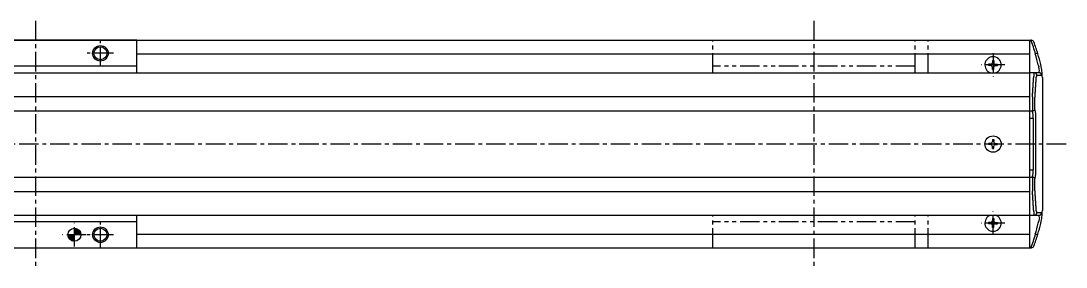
# Model space of a CAD drawing. Extents: x -693 to 100, y 35 to 506.
# Drawn here: x -303 to 99.7, y 410.8 to 505.8 of the extents above; entities that cross this region are included whole.
import ezdxf

# ---------------------------------------------------------------- set-up
doc = ezdxf.new("R2010")
doc.units = 0
doc.linetypes.add('CENTER', pattern=[12, 7.5, -1.5, 1.5, -1.5])
doc.linetypes.add('PHANTOM', pattern=[15, 7.5, -1.5, 1.5, -1.5, 1.5, -1.5])
doc.layers.get('0').update_dxf_attribs({"linetype": 'CONTINUOUS'})
doc.layers.add('CENTER', color=1, linetype='CENTER')

# ---------------------------------------------------------------- blocks, each defined once
blk = doc.blocks.new('*X3')
at = {"color": 0}
for p, q in [((-284.92, 423.26), (-284.92, 423.26)), ((-284.91, 423.04), (-284.69, 423.26)), ((-284.89, 422.85), (-284.47, 423.26)), ((-284.85, 422.66), (-284.25, 423.26)), ((-284.8, 422.49), (-284.02, 423.26)), ((-284.74, 422.32), (-283.8, 423.26)), ((-284.67, 422.17), (-283.58, 423.26)), ((-284.59, 422.02), (-283.35, 423.26)), ((-284.51, 421.88), (-283.13, 423.26)), ((-284.42, 421.75), (-282.9, 423.26)), ((-284.32, 421.63), (-282.68, 423.26)), ((-284.21, 421.51), (-282.46, 423.26)), ((-284.09, 421.4), (-282.42, 423.08)), ((-282.42, 425.76), (-282.42, 425.76)), ((-282.42, 425.53), (-282.2, 425.75)), ((-282.42, 425.31), (-282.01, 425.73)), ((-282.42, 425.09), (-281.82, 425.69)), ((-282.42, 424.86), (-281.65, 425.64)), ((-282.42, 424.64), (-281.48, 425.58)), ((-282.42, 424.42), (-281.33, 425.51)), ((-282.42, 424.19), (-281.18, 425.43)), ((-282.42, 423.97), (-281.04, 425.35)), ((-282.42, 423.75), (-280.91, 425.26)), ((-282.42, 423.52), (-280.79, 425.16)), ((-282.42, 423.3), (-280.67, 425.05)), ((-282.23, 423.26), (-280.56, 424.94)), ((-282.01, 423.26), (-280.46, 424.81)), ((-281.79, 423.26), (-280.37, 424.69)), ((-281.56, 423.26), (-280.28, 424.55)), ((-281.34, 423.26), (-280.2, 424.41)), ((-281.12, 423.26), (-280.13, 424.25)), ((-280.89, 423.26), (-280.06, 424.09)), ((-280.67, 423.26), (-280.01, 423.92)), ((-280.45, 423.26), (-279.97, 423.74)), ((-280.22, 423.26), (-279.94, 423.55)), ((-280, 423.26), (-279.92, 423.34)), ((-283.97, 421.3), (-282.42, 422.85)), ((-283.84, 421.21), (-282.42, 422.63)), ((-283.71, 421.12), (-282.42, 422.4)), ((-283.56, 421.04), (-282.42, 422.18)), ((-283.41, 420.97), (-282.42, 421.96)), ((-283.25, 420.91), (-282.42, 421.73)), ((-283.08, 420.85), (-282.42, 421.51)), ((-282.9, 420.81), (-282.42, 421.29)), ((-282.71, 420.78), (-282.42, 421.06)), ((-282.5, 420.77), (-282.42, 420.84))]:
    blk.add_line(p, q, dxfattribs=at)

msp = doc.modelspace()

# ---------------------------------------------------------------- linework, layer by layer
at = {"color": 7, "linetype": 'CONTINUOUS'}
for p, q in [((-504.42, 498.26), (85.58, 498.26)), ((-258.42, 498.26), (-336.42, 498.26)), ((-258.42, 485.76), (-258.42, 498.26)), ((85.58, 498.26), (85.58, 418.26)), ((85.58, 498.26), (86.16, 498.26)), ((86.36, 498.26), (86.16, 498.26)), ((-258.42, 493.06), (85.58, 493.06)), ((87.97, 493.09), (87.82, 493.07)), ((-258.42, 488.26), (-336.42, 488.26)), ((69.83, 489.01), (69.83, 488.51)), ((70.58, 489.01), (69.83, 489.01)), ((70.58, 488.51), (69.83, 488.51)), ((71.33, 490.51), (71.33, 489.76)), ((71.33, 490.51), (71.83, 490.51)), ((71.33, 487.01), (71.33, 487.77)), ((71.83, 490.51), (71.83, 489.76)), ((71.83, 487.01), (71.83, 487.77)), ((72.57, 489.01), (73.33, 489.01)), ((72.57, 488.51), (73.33, 488.51)), ((73.33, 489.01), (73.33, 488.51)), ((88.97, 488.76), (89.18, 488.03)), ((90.16, 487.99), (89.94, 488.98)), ((-504.42, 485.76), (85.58, 485.76)), ((-258.42, 485.76), (85.58, 485.76)), ((71.33, 487.01), (71.83, 487.01)), ((89.25, 485.76), (85.58, 485.76)), ((88.41, 484.76), (90.24, 484.76)), ((90.48, 485.88), (90.48, 485.89)), ((90.58, 483.91), (90.58, 432.61)), ((-504.42, 476.53), (85.58, 476.53)), ((86.76, 476.51), (86.77, 476.51)), ((86.77, 476.51), (86.77, 471.02)), ((87.75, 471.6), (87.75, 476.34)), ((-504.42, 471), (85.58, 471)), ((85.58, 471.01), (86.66, 471.01)), ((85.58, 468.26), (87.09, 468.26)), ((86.77, 471.02), (86.66, 471.01)), ((87.09, 468.26), (87.09, 448.26)), ((88.08, 448.26), (88.08, 468.26)), ((71.33, 460.01), (71.33, 459.26)), ((71.33, 460.01), (71.83, 460.01)), ((71.83, 460.01), (71.83, 459.26)), ((69.83, 458.51), (69.83, 458.01)), ((70.58, 458.51), (69.83, 458.51)), ((70.58, 458.01), (69.83, 458.01)), ((71.33, 456.51), (71.33, 457.27)), ((71.33, 456.51), (71.83, 456.51)), ((71.83, 456.51), (71.83, 457.27)), ((72.57, 458.51), (73.33, 458.51)), ((72.57, 458.01), (73.33, 458.01)), ((73.33, 458.51), (73.33, 458.01)), ((85.58, 448.26), (87.09, 448.26)), ((-504.42, 445.53), (85.58, 445.53)), ((85.58, 445.51), (86.66, 445.51)), ((86.66, 445.51), (86.77, 445.51)), ((86.77, 445.51), (86.77, 440.01)), ((87.75, 440.19), (87.75, 444.92)), ((-504.42, 439.99), (85.58, 439.99)), ((86.77, 440.01), (86.76, 440.01)), ((90.24, 431.76), (88.41, 431.76)), ((-502.42, 430.76), (87.58, 430.76)), ((-258.42, 428.26), (-336.42, 428.26)), ((-258.42, 430.76), (85.58, 430.76)), ((-258.42, 418.26), (-258.42, 430.76)), ((69.83, 428.01), (69.83, 427.51)), ((70.58, 428.01), (69.83, 428.01)), ((70.58, 427.51), (69.83, 427.51)), ((71.33, 429.51), (71.33, 428.76)), ((71.33, 429.51), (71.83, 429.51)), ((71.83, 429.51), (71.83, 428.76)), ((72.57, 428.01), (73.33, 428.01)), ((72.57, 427.51), (73.33, 427.51)), ((73.33, 428.01), (73.33, 427.51)), ((85.58, 430.76), (89.25, 430.76)), ((88.97, 427.76), (89.18, 428.5)), ((89.94, 427.54), (90.16, 428.54)), ((90.48, 430.64), (90.48, 430.65)), ((-258.42, 423.46), (85.58, 423.46)), ((71.33, 426.01), (71.33, 426.77)), ((71.33, 426.01), (71.83, 426.01)), ((71.83, 426.01), (71.83, 426.77)), ((87.97, 423.44), (87.82, 423.46)), ((-504.42, 418.26), (85.58, 418.26)), ((-336.42, 418.26), (-258.42, 418.26)), ((85.58, 418.26), (86.16, 418.26)), ((86.16, 418.26), (86.36, 418.26))]:
    msp.add_line(p, q, dxfattribs=at)
at = {"color": 3, "linetype": 'PHANTOM'}
for p, q in [((-36.42, 485.76), (-36.42, 498.26)), ((41.58, 485.76), (41.58, 498.26)), ((46.58, 485.76), (46.58, 498.26)), ((41.58, 488.26), (-36.42, 488.26)), ((-36.42, 418.26), (-36.42, 430.76)), ((41.58, 428.26), (-36.42, 428.26)), ((41.58, 418.26), (41.58, 430.76)), ((46.58, 418.26), (46.58, 430.76))]:
    msp.add_line(p, q, dxfattribs=at)
at = {"color": 7, "linetype": 'CONTINUOUS'}
for points in [[(88.86, 493.09), (88.86, 493.09), (88.85, 493.11), (88.74, 493.17), (88.54, 493.18), (88.28, 493.15), (87.97, 493.09)], [(89.48, 486.57), (89.39, 487.13), (89.18, 488.03)], [(89.48, 429.96), (89.39, 429.4), (89.18, 428.5)], [(88.86, 423.44), (88.86, 423.44), (88.85, 423.42), (88.74, 423.36), (88.54, 423.35), (88.28, 423.38), (87.97, 423.44)]]:
    msp.add_lwpolyline(points, dxfattribs=at)
for points in [[(86.76, 476.51, 0), (86.76, 476.58, 0), (86.77, 476.64, 0), (86.77, 476.7, 0), (86.77, 476.76, 0), (86.78, 476.82, 0), (86.78, 476.89, 0), (86.79, 476.95, 0), (86.79, 477.01, 0), (86.79, 477.07, 0), (86.8, 477.13, 0), (86.8, 477.19, 0), (86.81, 477.26, 0), (86.81, 477.32, 0), (86.82, 477.38, 0), (86.82, 477.44, 0), (86.82, 477.5, 0), (86.83, 477.57, 0), (86.83, 477.63, 0), (86.84, 477.69, 0), (86.84, 477.75, 0), (86.84, 477.81, 0), (86.85, 477.88, 0), (86.85, 477.94, 0), (86.86, 478, 0), (86.86, 478.06, 0), (86.86, 478.12, 0), (86.87, 478.19, 0), (86.87, 478.25, 0), (86.88, 478.31, 0), (86.88, 478.37, 0), (86.89, 478.43, 0), (86.89, 478.5, 0), (86.89, 478.56, 0), (86.9, 478.62, 0), (86.9, 478.68, 0), (86.91, 478.74, 0), (86.91, 478.81, 0), (86.91, 478.87, 0), (86.92, 478.93, 0), (86.92, 478.99, 0), (86.93, 479.05, 0), (86.93, 479.12, 0), (86.94, 479.18, 0), (86.94, 479.24, 0), (86.94, 479.3, 0), (86.95, 479.36, 0), (86.95, 479.42, 0), (86.95, 479.49, 0), (86.96, 479.55, 0), (86.96, 479.61, 0), (86.97, 479.67, 0), (86.97, 479.74, 0), (86.97, 479.8, 0), (86.98, 479.86, 0), (86.98, 479.92, 0), (86.99, 479.98, 0), (86.99, 480.05, 0), (87, 480.11, 0), (87, 480.17, 0), (87, 480.23, 0), (87.01, 480.29, 0), (87.01, 480.36, 0), (87.01, 480.42, 0), (87.02, 480.48, 0), (87.02, 480.54, 0), (87.03, 480.6, 0), (87.03, 480.67, 0), (87.03, 480.73, 0), (87.04, 480.79, 0), (87.04, 480.85, 0), (87.05, 480.91, 0), (87.05, 480.98, 0), (87.06, 481.04, 0), (87.06, 481.1, 0), (87.06, 481.16, 0), (87.07, 481.22, 0), (87.07, 481.29, 0), (87.08, 481.35, 0), (87.08, 481.41, 0), (87.08, 481.47, 0), (87.09, 481.53, 0), (87.09, 481.59, 0), (87.09, 481.66, 0), (87.1, 481.72, 0), (87.1, 481.78, 0), (87.11, 481.84, 0), (87.11, 481.9, 0), (87.11, 481.97, 0), (87.12, 482.03, 0), (87.12, 482.09, 0), (87.13, 482.15, 0), (87.13, 482.21, 0), (87.13, 482.28, 0), (87.14, 482.34, 0), (87.14, 482.4, 0), (87.15, 482.46, 0), (87.15, 482.52, 0), (87.15, 482.59, 0), (87.16, 482.65, 0), (87.16, 482.71, 0), (87.16, 482.77, 0), (87.17, 482.83, 0), (87.17, 482.9, 0), (87.18, 482.96, 0), (87.18, 483.02, 0), (87.19, 483.08, 0), (87.19, 483.14, 0), (87.19, 483.21, 0), (87.2, 483.27, 0), (87.2, 483.33, 0), (87.2, 483.39, 0), (87.21, 483.45, 0), (87.21, 483.52, 0), (87.22, 483.58, 0), (87.22, 483.64, 0), (87.22, 483.7, 0), (87.23, 483.77, 0), (87.23, 483.83, 0), (87.24, 483.89, 0), (87.24, 483.95, 0), (87.24, 484.01, 0), (87.25, 484.08, 0), (87.25, 484.14, 0), (87.25, 484.2, 0), (87.26, 484.26, 0), (87.26, 484.32, 0), (87.27, 484.39, 0), (87.27, 484.45, 0)], [(87.75, 476.34, 0), (87.76, 476.4, 0), (87.76, 476.46, 0), (87.76, 476.52, 0), (87.77, 476.58, 0), (87.77, 476.64, 0), (87.78, 476.7, 0), (87.78, 476.76, 0), (87.78, 476.82, 0), (87.79, 476.88, 0), (87.79, 476.94, 0), (87.8, 477, 0), (87.8, 477.06, 0), (87.81, 477.13, 0), (87.81, 477.19, 0), (87.81, 477.25, 0), (87.82, 477.31, 0), (87.82, 477.37, 0), (87.83, 477.43, 0), (87.83, 477.49, 0), (87.83, 477.55, 0), (87.84, 477.61, 0), (87.84, 477.67, 0), (87.85, 477.73, 0), (87.85, 477.79, 0), (87.85, 477.85, 0), (87.86, 477.91, 0), (87.86, 477.97, 0), (87.87, 478.04, 0), (87.87, 478.1, 0), (87.87, 478.16, 0), (87.88, 478.22, 0), (87.88, 478.28, 0), (87.89, 478.34, 0), (87.89, 478.4, 0), (87.89, 478.46, 0), (87.9, 478.52, 0), (87.9, 478.58, 0), (87.91, 478.64, 0), (87.91, 478.7, 0), (87.91, 478.76, 0), (87.92, 478.82, 0), (87.92, 478.88, 0), (87.93, 478.94, 0), (87.93, 479.01, 0), (87.93, 479.07, 0), (87.94, 479.13, 0), (87.94, 479.19, 0), (87.95, 479.25, 0), (87.95, 479.31, 0), (87.95, 479.37, 0), (87.96, 479.43, 0), (87.96, 479.49, 0), (87.97, 479.55, 0), (87.97, 479.61, 0), (87.97, 479.67, 0), (87.98, 479.73, 0), (87.98, 479.8, 0), (87.99, 479.86, 0), (87.99, 479.92, 0), (87.99, 479.98, 0), (88, 480.04, 0), (88, 480.1, 0), (88, 480.16, 0), (88.01, 480.22, 0), (88.01, 480.28, 0), (88.02, 480.34, 0), (88.02, 480.4, 0), (88.03, 480.46, 0), (88.03, 480.52, 0), (88.03, 480.58, 0), (88.04, 480.64, 0), (88.04, 480.7, 0), (88.04, 480.77, 0), (88.05, 480.83, 0), (88.05, 480.89, 0), (88.06, 480.95, 0), (88.06, 481.01, 0), (88.06, 481.07, 0), (88.07, 481.13, 0), (88.07, 481.19, 0), (88.08, 481.25, 0), (88.08, 481.31, 0), (88.08, 481.37, 0), (88.09, 481.43, 0), (88.09, 481.49, 0), (88.09, 481.55, 0), (88.1, 481.62, 0), (88.1, 481.68, 0), (88.11, 481.74, 0), (88.11, 481.8, 0), (88.11, 481.86, 0), (88.12, 481.92, 0), (88.12, 481.98, 0), (88.13, 482.04, 0), (88.13, 482.1, 0), (88.13, 482.16, 0), (88.14, 482.22, 0), (88.14, 482.28, 0), (88.14, 482.35, 0), (88.15, 482.4, 0), (88.15, 482.47, 0), (88.16, 482.53, 0), (88.16, 482.59, 0), (88.16, 482.65, 0), (88.17, 482.71, 0), (88.17, 482.77, 0), (88.18, 482.83, 0), (88.18, 482.89, 0), (88.18, 482.95, 0), (88.19, 483.01, 0), (88.19, 483.07, 0), (88.19, 483.13, 0), (88.2, 483.19, 0), (88.2, 483.26, 0), (88.21, 483.32, 0), (88.21, 483.38, 0), (88.21, 483.44, 0), (88.22, 483.5, 0), (88.22, 483.56, 0), (88.23, 483.62, 0), (88.23, 483.68, 0), (88.23, 483.74, 0), (88.24, 483.8, 0), (88.24, 483.86, 0), (88.25, 483.92, 0), (88.25, 483.99, 0), (88.25, 484.05, 0), (88.26, 484.11, 0)], [(87.27, 432.08, 0), (87.27, 432.14, 0), (87.26, 432.2, 0), (87.26, 432.27, 0), (87.25, 432.33, 0), (87.25, 432.39, 0), (87.25, 432.45, 0), (87.24, 432.51, 0), (87.24, 432.58, 0), (87.24, 432.64, 0), (87.23, 432.7, 0), (87.23, 432.76, 0), (87.22, 432.82, 0), (87.22, 432.89, 0), (87.22, 432.95, 0), (87.21, 433.01, 0), (87.21, 433.07, 0), (87.2, 433.13, 0), (87.2, 433.2, 0), (87.2, 433.26, 0), (87.19, 433.32, 0), (87.19, 433.38, 0), (87.19, 433.44, 0), (87.18, 433.51, 0), (87.18, 433.57, 0), (87.17, 433.63, 0), (87.17, 433.69, 0), (87.16, 433.76, 0), (87.16, 433.82, 0), (87.16, 433.88, 0), (87.15, 433.94, 0), (87.15, 434, 0), (87.15, 434.07, 0), (87.14, 434.13, 0), (87.14, 434.19, 0), (87.13, 434.25, 0), (87.13, 434.31, 0), (87.13, 434.38, 0), (87.12, 434.44, 0), (87.12, 434.5, 0), (87.11, 434.56, 0), (87.11, 434.62, 0), (87.11, 434.69, 0), (87.1, 434.75, 0), (87.1, 434.81, 0), (87.09, 434.87, 0), (87.09, 434.93, 0), (87.09, 435, 0), (87.08, 435.06, 0), (87.08, 435.12, 0), (87.08, 435.18, 0), (87.07, 435.24, 0), (87.07, 435.31, 0), (87.06, 435.37, 0), (87.06, 435.43, 0), (87.06, 435.49, 0), (87.05, 435.55, 0), (87.05, 435.62, 0), (87.04, 435.68, 0), (87.04, 435.74, 0), (87.03, 435.8, 0), (87.03, 435.86, 0), (87.03, 435.93, 0), (87.02, 435.99, 0), (87.02, 436.05, 0), (87.01, 436.11, 0), (87.01, 436.17, 0), (87.01, 436.24, 0), (87, 436.3, 0), (87, 436.36, 0), (87, 436.42, 0), (86.99, 436.48, 0), (86.99, 436.55, 0), (86.98, 436.61, 0), (86.98, 436.67, 0), (86.97, 436.73, 0), (86.97, 436.79, 0), (86.97, 436.86, 0), (86.96, 436.92, 0), (86.96, 436.98, 0), (86.95, 437.04, 0), (86.95, 437.1, 0), (86.95, 437.17, 0), (86.94, 437.23, 0), (86.94, 437.29, 0), (86.94, 437.35, 0), (86.93, 437.41, 0), (86.93, 437.48, 0), (86.92, 437.54, 0), (86.92, 437.6, 0), (86.91, 437.66, 0), (86.91, 437.72, 0), (86.91, 437.79, 0), (86.9, 437.85, 0), (86.9, 437.91, 0), (86.89, 437.97, 0), (86.89, 438.03, 0), (86.89, 438.1, 0), (86.88, 438.16, 0), (86.88, 438.22, 0), (86.87, 438.28, 0), (86.87, 438.34, 0), (86.86, 438.4, 0), (86.86, 438.47, 0), (86.86, 438.53, 0), (86.85, 438.59, 0), (86.85, 438.65, 0), (86.84, 438.71, 0), (86.84, 438.78, 0), (86.84, 438.84, 0), (86.83, 438.9, 0), (86.83, 438.96, 0), (86.82, 439.02, 0), (86.82, 439.09, 0), (86.82, 439.15, 0), (86.81, 439.21, 0), (86.81, 439.27, 0), (86.8, 439.33, 0), (86.8, 439.39, 0), (86.79, 439.46, 0), (86.79, 439.52, 0), (86.79, 439.58, 0), (86.78, 439.64, 0), (86.78, 439.7, 0), (86.77, 439.77, 0), (86.77, 439.83, 0), (86.77, 439.89, 0), (86.76, 439.95, 0), (86.76, 440.01, 0)], [(88.26, 432.42, 0), (88.25, 432.48, 0), (88.25, 432.54, 0), (88.25, 432.61, 0), (88.24, 432.66, 0), (88.24, 432.73, 0), (88.23, 432.79, 0), (88.23, 432.85, 0), (88.23, 432.91, 0), (88.22, 432.97, 0), (88.22, 433.03, 0), (88.21, 433.09, 0), (88.21, 433.15, 0), (88.21, 433.21, 0), (88.2, 433.27, 0), (88.2, 433.33, 0), (88.19, 433.39, 0), (88.19, 433.45, 0), (88.19, 433.52, 0), (88.18, 433.58, 0), (88.18, 433.64, 0), (88.18, 433.7, 0), (88.17, 433.76, 0), (88.17, 433.82, 0), (88.16, 433.88, 0), (88.16, 433.94, 0), (88.16, 434, 0), (88.15, 434.06, 0), (88.15, 434.12, 0), (88.14, 434.18, 0), (88.14, 434.25, 0), (88.14, 434.31, 0), (88.13, 434.37, 0), (88.13, 434.43, 0), (88.13, 434.49, 0), (88.12, 434.55, 0), (88.12, 434.61, 0), (88.11, 434.67, 0), (88.11, 434.73, 0), (88.11, 434.79, 0), (88.1, 434.85, 0), (88.1, 434.91, 0), (88.09, 434.97, 0), (88.09, 435.03, 0), (88.09, 435.1, 0), (88.08, 435.16, 0), (88.08, 435.22, 0), (88.08, 435.28, 0), (88.07, 435.34, 0), (88.07, 435.4, 0), (88.06, 435.46, 0), (88.06, 435.52, 0), (88.06, 435.58, 0), (88.05, 435.64, 0), (88.05, 435.7, 0), (88.04, 435.76, 0), (88.04, 435.82, 0), (88.04, 435.88, 0), (88.03, 435.94, 0), (88.03, 436, 0), (88.03, 436.07, 0), (88.02, 436.13, 0), (88.02, 436.19, 0), (88.01, 436.25, 0), (88.01, 436.31, 0), (88, 436.37, 0), (88, 436.43, 0), (88, 436.49, 0), (87.99, 436.55, 0), (87.99, 436.61, 0), (87.99, 436.67, 0), (87.98, 436.73, 0), (87.98, 436.79, 0), (87.97, 436.85, 0), (87.97, 436.92, 0), (87.97, 436.98, 0), (87.96, 437.04, 0), (87.96, 437.1, 0), (87.95, 437.16, 0), (87.95, 437.22, 0), (87.95, 437.28, 0), (87.94, 437.34, 0), (87.94, 437.4, 0), (87.93, 437.46, 0), (87.93, 437.52, 0), (87.93, 437.58, 0), (87.92, 437.64, 0), (87.92, 437.7, 0), (87.91, 437.76, 0), (87.91, 437.83, 0), (87.91, 437.89, 0), (87.9, 437.95, 0), (87.9, 438.01, 0), (87.89, 438.07, 0), (87.89, 438.13, 0), (87.89, 438.19, 0), (87.88, 438.25, 0), (87.88, 438.31, 0), (87.87, 438.37, 0), (87.87, 438.43, 0), (87.87, 438.49, 0), (87.86, 438.55, 0), (87.86, 438.61, 0), (87.85, 438.68, 0), (87.85, 438.74, 0), (87.85, 438.8, 0), (87.84, 438.86, 0), (87.84, 438.92, 0), (87.83, 438.98, 0), (87.83, 439.04, 0), (87.83, 439.1, 0), (87.82, 439.16, 0), (87.82, 439.22, 0), (87.81, 439.28, 0), (87.81, 439.34, 0), (87.81, 439.4, 0), (87.8, 439.46, 0), (87.8, 439.52, 0), (87.79, 439.58, 0), (87.79, 439.64, 0), (87.78, 439.71, 0), (87.78, 439.77, 0), (87.78, 439.83, 0), (87.77, 439.89, 0), (87.77, 439.95, 0), (87.76, 440.01, 0), (87.76, 440.07, 0), (87.76, 440.13, 0), (87.75, 440.19, 0)]]:
    msp.add_polyline3d(points, dxfattribs=at)
for centre, radius in [((-272.42, 493.26), 3), ((-272.42, 493.26), 2.5), ((71.58, 458.26), 3.15), ((-282.42, 423.26), 2.5), ((-272.42, 423.26), 3), ((-272.42, 423.26), 2.5)]:
    msp.add_circle(centre, radius, dxfattribs=at)
for centre, radius, start, end in [((31.42, 476.26), 59, 16.566, 21.8934), ((86.36, 497.26), 1, 21.3711, 90), ((31.42, 475.76), 60, 16.7828, 21.3711), ((71.58, 488.76), 3.15, 287.7528, 252.2472), ((31.42, 475.76), 59, 12.7289, 17.0548), ((31.42, 475.76), 60, 12.7289, 16.7828), ((70.58, 489.76), 0.748, 270, 0), ((70.58, 487.77), 0.748, 0, 90.0001), ((72.57, 489.76), 0.748, 180, 270), ((72.57, 487.77), 0.748, 90, 180), ((70.58, 483.91), 20, 5.6778, 11.7572), ((91.25, 484.64), 3.98, 163.6112, 182.7638), ((87.42, 484.77), 0.993, 359.6186, 89.6134), ((89.34, 484.19), 1.09, 148.4536, 184.5411), ((87.88, 486.59), 1.6, 328.8724, 359.134), ((89.25, 484.77), 0.998, 359.8808, 89.8803), ((88.03, 485.81), 2.45, 334.6308, 1.5575), ((70.58, 483.91), 20, 0, 5.6392), ((86.78, 472.12), 1.1, 269.5212, 331.9289), ((74.98, 468.67), 13.1, 358.2038, 12.9244), ((80.81, 468.68), 6.3, 356.229, 21.7736), ((70.58, 459.26), 0.748, 270, 0), ((72.57, 459.26), 0.748, 180, 270), ((70.58, 457.27), 0.748, 0, 90.0001), ((72.57, 457.27), 0.748, 90, 180), ((80.91, 447.83), 6.19, 338.0119, 3.9855), ((74.34, 447.92), 13.75, 347.4233, 1.4486), ((86.78, 444.4), 1.1, 28.0711, 90.4788), ((90.42, 431.79), 3.17, 174.7294, 198.8955), ((87.42, 431.76), 0.993, 270.3866, 0.3814), ((89.14, 432.29), 0.898, 171.3652, 215.6401), ((89.25, 431.76), 0.998, 270.1197, 0.1192), ((88.37, 430.79), 2.12, 356.2843, 27.5275), ((70.58, 432.61), 20, 354.3608, 0), ((71.58, 427.76), 3.15, 107.7528, 72.2472), ((70.58, 428.76), 0.748, 270, 0), ((70.58, 426.77), 0.748, 0, 90.0001), ((72.57, 428.76), 0.748, 180, 270), ((72.57, 426.77), 0.748, 90, 180), ((31.42, 440.76), 59, 342.9452, 347.2711), ((31.42, 440.76), 60, 343.2172, 347.2711), ((87.88, 429.94), 1.6, 0.866, 31.1276), ((70.58, 432.61), 20, 348.2428, 354.3222), ((31.42, 440.26), 59, 338.1066, 343.434), ((31.42, 440.76), 60, 338.6289, 343.2172), ((86.36, 419.26), 1, 270, 338.6289)]:
    msp.add_arc(centre, radius, start, end, dxfattribs=at)
at = {"layer": 'CENTER', "color": 1, "linetype": 'CENTER'}
for p, q in [((-297.42, 505.76), (-297.42, 410.76)), ((2.58, 505.76), (2.58, 410.76)), ((-272.42, 488.22), (-272.42, 498.3)), ((-267.38, 493.26), (-277.46, 493.26)), ((71.58, 493.3), (71.58, 484.22)), ((76.12, 488.76), (67.04, 488.76)), ((99.74, 458.26), (-541.84, 458.26)), ((71.58, 423.22), (71.58, 432.3)), ((-282.42, 418.72), (-282.42, 427.8)), ((-272.42, 418.22), (-272.42, 428.3)), ((76.12, 427.76), (67.04, 427.76)), ((-277.88, 423.26), (-286.96, 423.26)), ((-267.38, 423.26), (-277.46, 423.26))]:
    msp.add_line(p, q, dxfattribs=at)

# ---------------------------------------------------------------- block references
at = {"color": 7, "linetype": 'CONTINUOUS'}
msp.add_blockref('*X3', (0, 0), dxfattribs=at)

doc.saveas('drawing.dxf')
